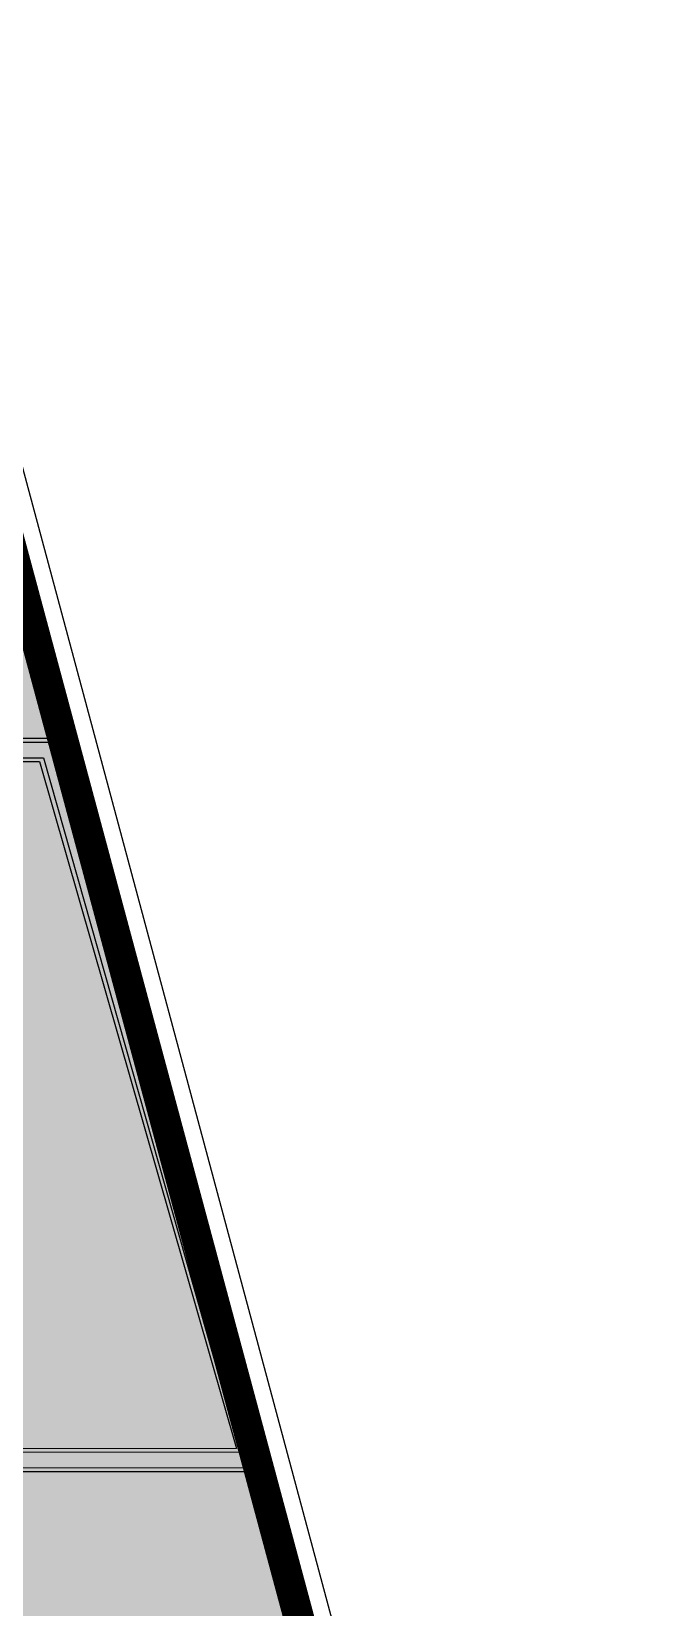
# Model space of a CAD drawing. Header units: millimetres. Extents: x 28 to 201, y 462 to 575.
# Drawn here: x 124.55 to 128.72, y 555.33 to 565.64 of the extents above; entities that cross this region are included whole.
import ezdxf

# ---------------------------------------------------------------- set-up
doc = ezdxf.new("R2010")
doc.units = ezdxf.units.MM
for name, color, linetype in [('1- 3', 3, 'Continuous'), ('1- muro de carga', 5, 'Continuous'), ('8 hatch 2', 104, 'Continuous')]:
    doc.layers.add(name, color=color, linetype=linetype)

# ---------------------------------------------------------------- blocks, each defined once
blk = doc.blocks.new('CTOBOM')
at = {"color": 0, "ltscale": 0.075}
for p, q in [((9.205, 2.454), (4.457, 1.165)), ((9.207, -0.288), (9.205, 2.454)), ((4.557, 1.065), (9.105, 2.354)), ((9.105, 2.354), (9.107, -0.288)), ((4.457, 1.165), (4.457, -0.335)), ((4.557, -0.335), (4.557, 1.065))]:
    blk.add_line(p, q, dxfattribs=at)
for points in [[(9.232, -0.313), (9.23, 2.479), (4.432, 1.19), (4.432, -0.36)], [(4.582, -0.36), (4.582, 1.04), (9.08, 2.329), (9.082, -0.313)]]:
    blk.add_lwpolyline(points, dxfattribs=at)
blk = doc.blocks.new('*E60')
at = {"layer": '8 hatch 2', "ltscale": 2, "transparency": 33554483}
h = blk.add_hatch(color=6, dxfattribs=at)
h.dxf.hatch_style = 1
h.paths.add_polyline_path([(79.84, 79.605), (60.15, 79.605), (60.15, 62.261), (84.499, 62.261)])
at = {"layer": '8 hatch 2', "ltscale": 2, "transparency": 33554687, "const_width": 0.2}
for points in [[(60, 79.605), (79.84, 79.605), (101.224, 0), (60, 0)], [(60.15, 62.261), (84.499, 62.261), (79.84, 79.605), (60.15, 79.605)]]:
    blk.add_lwpolyline(points, close=True, dxfattribs=at)

msp = doc.modelspace()

# ---------------------------------------------------------------- linework, layer by layer
at = {"layer": '1- muro de carga', "lineweight": 25}
for points in [[(33.486, 565.645), (123.721, 565.645), (145.206, 485.645), (33.486, 485.645)], [(33.486, 565.447), (123.561, 565.447), (144.945, 485.842), (33.486, 485.842)]]:
    msp.add_lwpolyline(points, dxfattribs=at)

# ---------------------------------------------------------------- block references
at = {"color": 1}
msp.add_blockref('*E60', (43.721, 485.842), dxfattribs=at)
at = {"layer": '1- 3', "rotation": 270}
msp.add_blockref('CTOBOM', (123.561, 565.447), dxfattribs=at)

doc.saveas('drawing.dxf')
